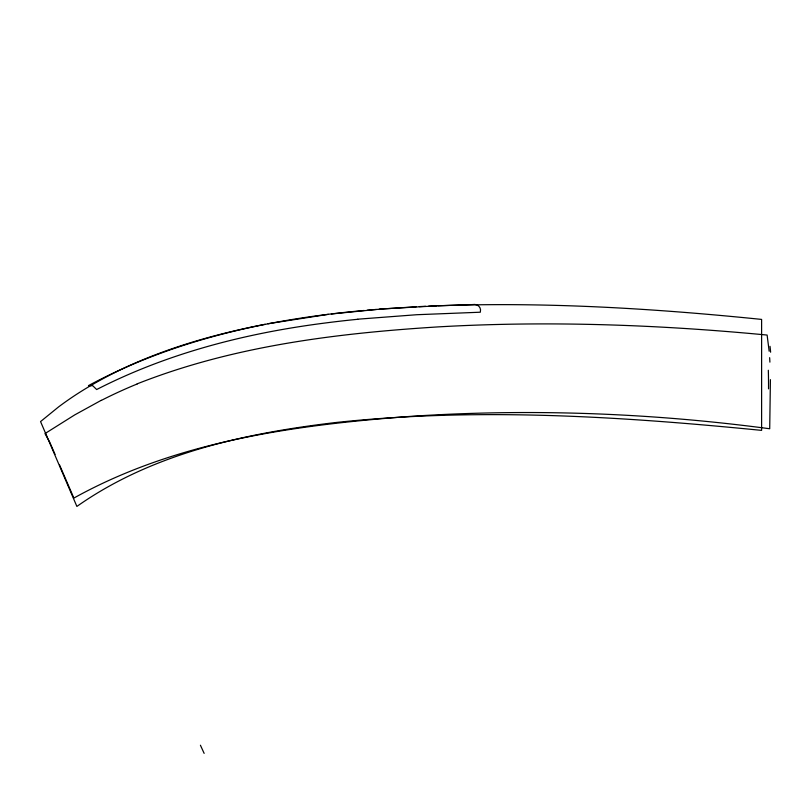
<?xml version="1.0" encoding="UTF-8"?>
<svg xmlns="http://www.w3.org/2000/svg" width="811" height="811" viewBox="0 0 811 811"><rect width="100%" height="100%" fill="white"/><g stroke="black" fill="none" stroke-linecap="round" stroke-linejoin="round"><path stroke-width="1.22" d="M101.253 400.32L74.764 414.877L44.99 433.581L49.643 442.015L55.047 454.383M137.191 383.846C232.889 345.993 336.271 333.291 438.325 326.884C547.922 320.629 657.903 324.633 767.115 335.055L769.163 351.244M265.156 324.278C198.928 337.244 132.892 357.681 75.93 394.744A328.627 328.627 0 0 0 58.554 406.929L40.55 421.578L45.822 433.885M267.954 323.741L328.384 314.333M331.334 313.979L382.174 308.92L436.835 305.838M357.752 319.199L416.773 314.719L480.305 312.215C481.714 307.136 477.324 303.578 472.499 304.571L428.644 306.163M364.19 310.481C268.857 319.027 173.341 339.87 88.48 385.61L92.778 385.742L96.651 389.533C167.907 353.028 246.28 333.047 325.383 322.981A1060.18 1052.273 -16.8 0 1 357.763 319.281M367.211 310.207L376.294 309.427M379.335 309.184L416.205 306.761M419.307 306.599L425.522 306.294M438.001 305.777C546.026 301.844 654.163 308.474 761.61 319.412L761.61 430.377C620.476 416.408 477.699 407.325 336.251 422.47C245.794 433.094 152.569 453.096 76.883 506.429L46.683 435.902M59.588 465.038L73.872 498.076C176.362 441.093 294.971 425.076 410.184 416.398C530.049 408.42 650.655 412.921 769.71 428.755L770.409 379.649M45.994 434.301L46.622 435.75M769.649 357.661L769.903 362.142M768.321 370.242A553.193 45.882 -81.1 0 1 768.544 388.844M770.014 346.338A498.643 40.337 -81.4 0 1 770.622 352.217M101.304 400.421A455.326 440.697 -11.6 0 1 137.231 383.958M204.139 753.368A620.141 8.08 65.1 0 1 200.418 745.218"/></g></svg>
